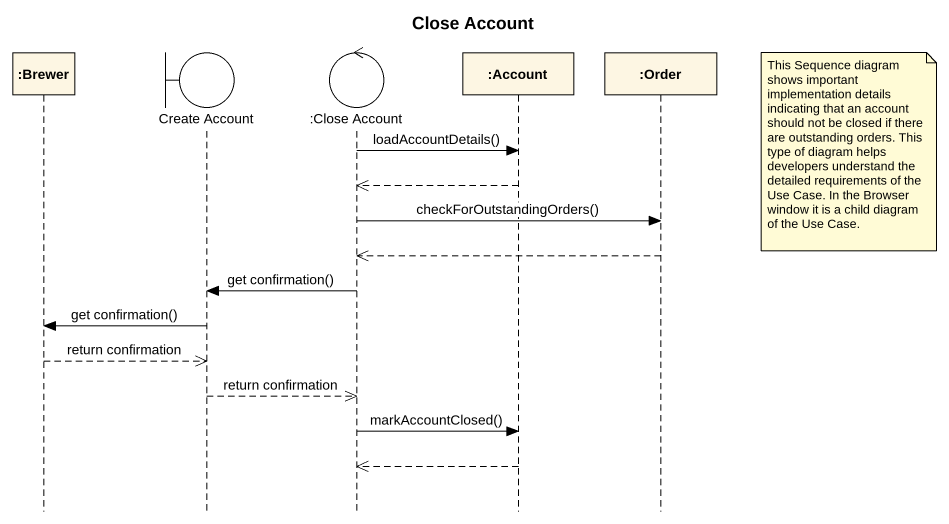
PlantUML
@startuml
title Close Account
hide footbox
participant ":Brewer" as Brewer
boundary "Create Account" as Create_Account
control ":Close Account" as Close_Account
participant ":Account" as Account
participant ":Order" as Order

Close_Account -> Account : loadAccountDetails()
note right of Order : This Sequence diagram shows important implementation details indicating that an account should not be closed if there are outstanding orders. This type of diagram helps developers understand the detailed requirements of the Use Case. In the Browser window it is a child diagram of the Use Case.
Account -->> Close_Account
Close_Account -> Order : checkForOutstandingOrders()
Order -->> Close_Account
Close_Account -> Create_Account : get confirmation()
Create_Account -> Brewer : get confirmation()
Brewer -->> Create_Account : return confirmation
Create_Account -->> Close_Account : return confirmation
Close_Account -> Account : markAccountClosed()
Account -->> Close_Account
@enduml
